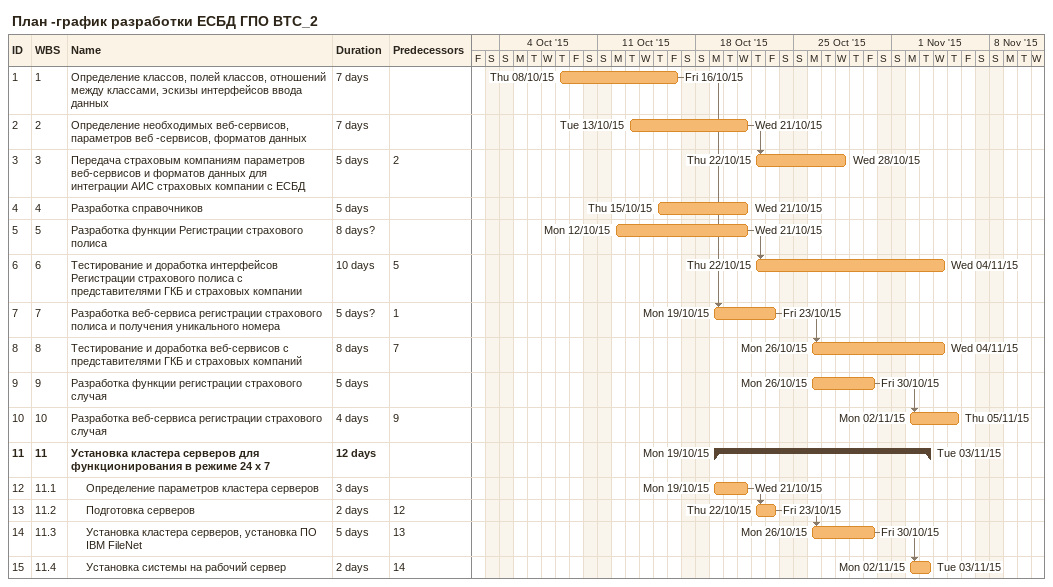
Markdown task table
План -график разработки ЕСБД ГПО ВТС_2

| ID | WBS | Task | Duration | Start | Finish | Predecessors |
|---|---|---|---|---|---|---|
| 1 | 1 | Определение классов, полей классов, отношений между классами, эскизы интерфейсов ввода данных | 7d | 2015-10-08 | 2015-10-16 |  |
| 2 | 2 | Определение необходимых веб-сервисов, параметров веб -сервисов, форматов данных | 7d | 2015-10-13 | 2015-10-21 |  |
| 3 | 3 | Передача страховым компаниям параметров веб-сервисов и форматов данных для интеграции АИС страховых компании с ЕСБД | 5d | 2015-10-22 | 2015-10-28 | 2 |
| 4 | 4 | Разработка справочников | 5d | 2015-10-15 | 2015-10-21 |  |
| 5 | 5 | Разработка функции Регистрации страхового полиса | 8d? | 2015-10-12 | 2015-10-21 |  |
| 6 | 6 | Тестирование и доработка интерфейсов Регистрации страхового полиса с представителями ГКБ и страховых компании | 10d | 2015-10-22 | 2015-11-04 | 5 |
| 7 | 7 | Разработка веб-сервиса регистрации страхового полиса и получения уникального номера | 5d? | 2015-10-19 | 2015-10-23 | 1 |
| 8 | 8 | Тестирование и доработка веб-сервисов с представителями ГКБ и страховых компаний | 8d | 2015-10-26 | 2015-11-04 | 7 |
| 9 | 9 | Разработка функции регистрации страхового случая | 5d | 2015-10-26 | 2015-10-30 |  |
| 10 | 10 | Разработка веб-сервиса регистрации страхового случая | 4d | 2015-11-02 | 2015-11-05 | 9 |
| 11 | 11 | **Установка кластера серверов для функционирования в режиме 24 х 7** | 12d | 2015-10-19 | 2015-11-03 |  |
| 12 | 11.1 | Определение параметров кластера серверов | 3d | 2015-10-19 | 2015-10-21 |  |
| 13 | 11.2 | Подготовка серверов | 2d | 2015-10-22 | 2015-10-23 | 12 |
| 14 | 11.3 | Установка кластера серверов, установка ПО IBM FileNet | 5d | 2015-10-26 | 2015-10-30 | 13 |
| 15 | 11.4 | Установка системы на рабочий сервер | 2d | 2015-11-02 | 2015-11-03 | 14 |
